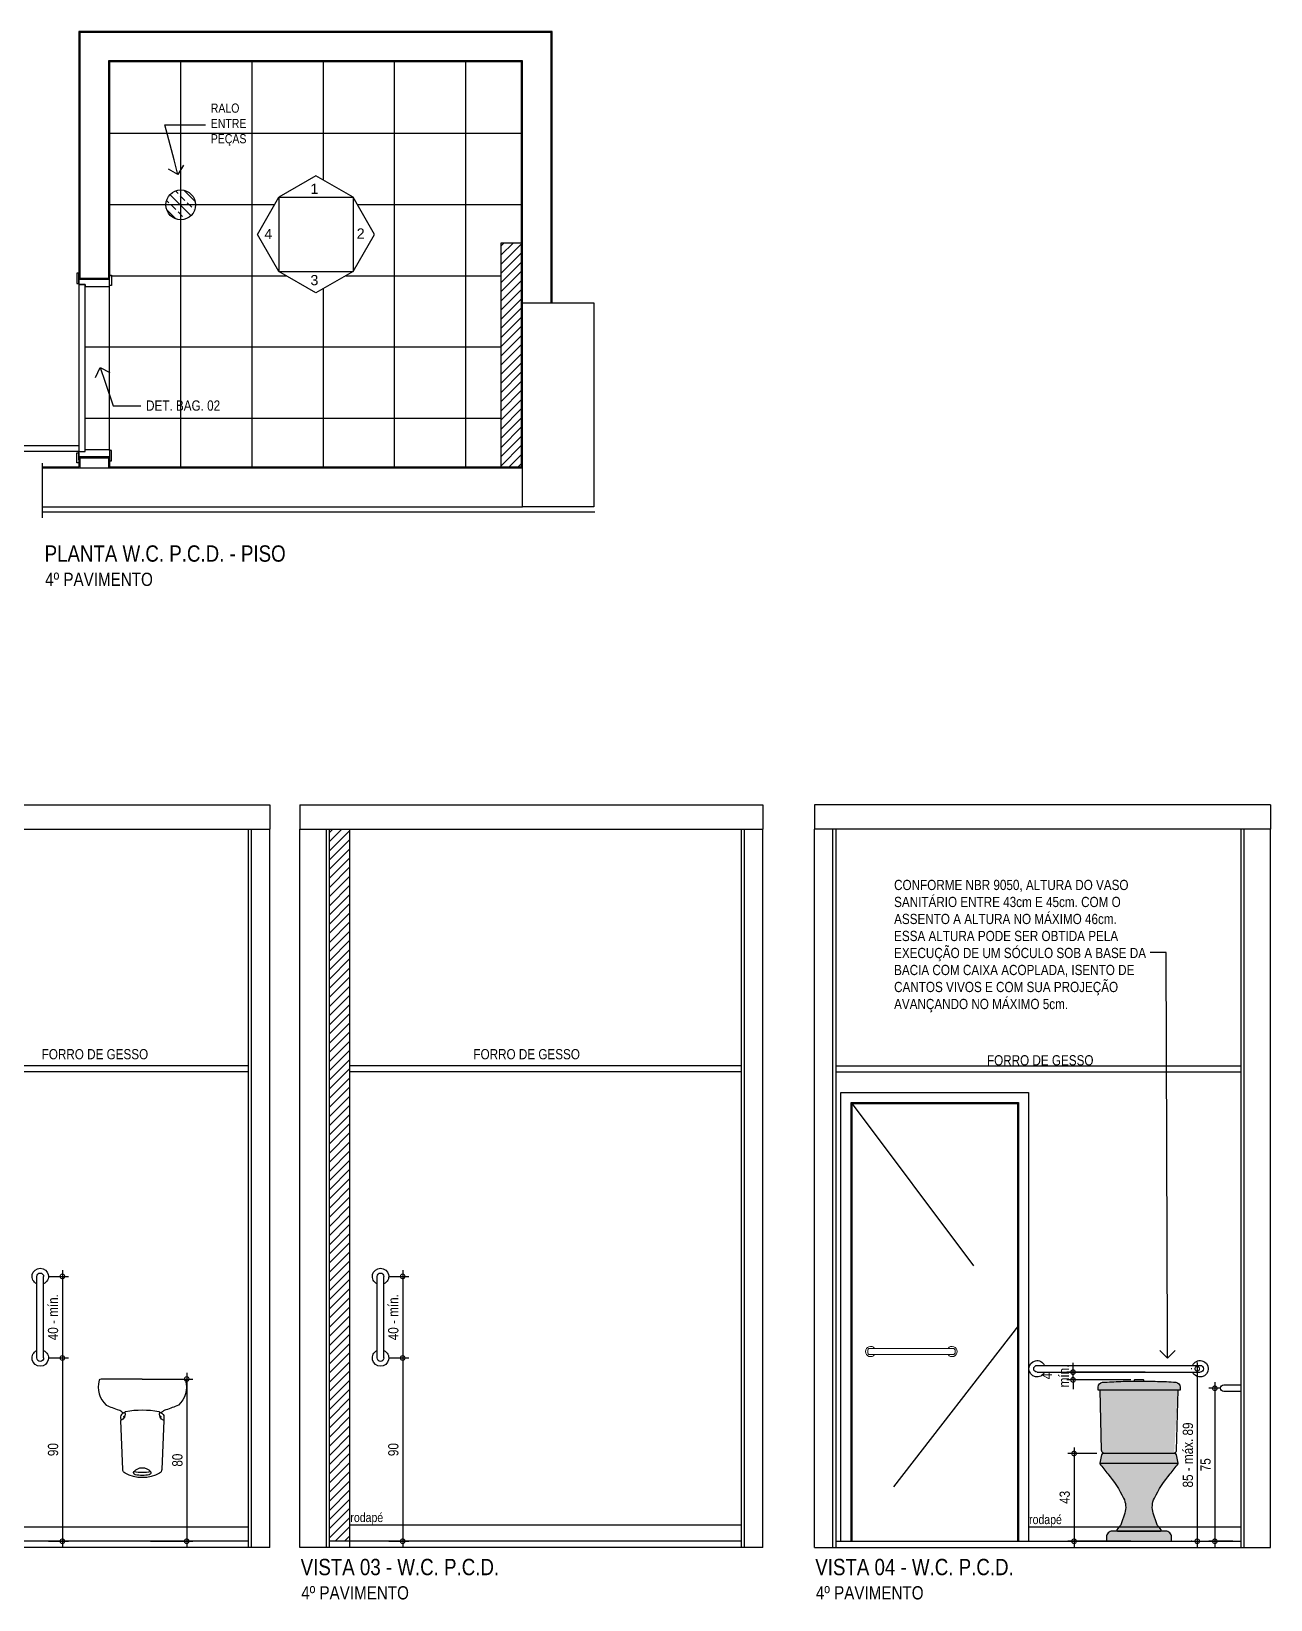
# Model space of a CAD drawing. Header units: metres. Extents: x 3 to 168, y -142 to 28.
# Drawn here: x 19.6 to 25.67, y -125.57 to -117.89 of the extents above; entities that cross this region are included whole.
import ezdxf
from ezdxf import colors
from ezdxf.entities.mleader import LeaderData, LeaderLine
from ezdxf.math import Vec2, Vec3

# ---------------------------------------------------------------- set-up
doc = ezdxf.new("R2010")
doc.units = ezdxf.units.M
doc.linetypes.add('DASHDOT', pattern=[1, 0.5, -0.25, 0, -0.25])
doc.linetypes.add('DASHEDX2', pattern=[1.5, 1, -0.5])
for name, color, linetype in [('ARQ-ALV ACAB', 4, 'Continuous'), ('ARQ-ALV OSSO', 5, 'Continuous'), ('ARQ-AUX', 7, 'Continuous'), ('ARQ-AUX1', 1, 'Continuous'), ('ARQ-AUX2', 2, 'Continuous'), ('ARQ-CAX', 1, 'Continuous'), ('ARQ-CAX @ 1', 1, 'Continuous'), ('ARQ-CERÂMICA', 7, 'Continuous'), ('ARQ-DIM', 2, 'Continuous'), ('ARQ-ENCH', 1, 'Continuous'), ('ARQ-HID', 2, 'Continuous'), ('ARQ-PRJ', 7, 'DASHEDX2'), ('ARQ-SIM', 1, 'Continuous'), ('ARQ-TXT', 2, 'Continuous')]:
    doc.layers.add(name, color=color, linetype=linetype)
doc.layers.add('ARQ-POR', color=1, linetype='Continuous', lineweight=20)
doc.styles.add('Adesa', font='ARIALN.TTF')
doc.styles.add('Arial', font='arial.ttf')
doc.dimstyles.new('ADESA 1-0025', dxfattribs={"dimtxt": 0.05, "dimasz": 0.045, "dimexe": 0.03, "dimexo": 0.04, "dimgap": 0.02, "dimtad": 1, "dimtoh": 1, "dimdec": 0, "dimlfac": 100, "dimzin": 4, "dimtxsty": 'Adesa', "dimblk": 'DOTSMALL', "dimcen": 1, "dimdle": 0.03, "dimclrd": 1, "dimclre": 1, "dimclrt": 256, "dimazin": 1, "dimtm": 1e-09, "dimtfac": 1, "dimtdec": 0, "dimtix": 1, "dimtmove": 2, "dimatfit": 0, "dimldrblk": 'DOTSMALL', "dimfxl": 0.8, "dimtvp": 2, "dimtolj": 1, "dimtzin": 0, "dimarcsym": 0})

# ---------------------------------------------------------------- blocks, each defined once
blk = doc.blocks.new('*U469')
for points in [[(-0.045, 0.01), (0.005, 0.01), (0.005, 0), (-0.045, 0)], [(0.865, 0.01), (0.815, 0.01), (0.815, 0), (0.865, 0)], [(-0.055, -0.16), (-0.005, -0.16), (-0.005, -0.15), (-0.055, -0.15)], [(0, -0.15), (0, -0.97), (0.03, -0.97), (0.03, -0.15)], [(0.875, -0.16), (0.825, -0.16), (0.825, -0.15), (0.875, -0.15)]]:
    blk.add_lwpolyline(points, close=True)
for points in [[(-0.04, -0.15), (0, -0.15), (0, -0.12), (0.01, -0.12), (0.01, 0), (-0.025, 0), (-0.025, -0.15)], [(0.86, -0.15), (0.82, -0.15), (0.82, -0.12), (0.81, -0.12), (0.81, 0), (0.845, 0), (0.845, -0.15)]]:
    blk.add_lwpolyline(points)
at = {"layer": 'ARQ-PRJ'}
blk.add_arc((0.0237, -0.1737), 0.7967, 268.29865, 1.70135, dxfattribs=at)
blk = doc.blocks.new('VISTA')
at = {"layer": 'ARQ-SIM'}
blk.add_lwpolyline([(-0.00525, -0.00909), (-0.00525, 0.00909), (0, 0)], close=True, dxfattribs=at)
at = {"layer": 'ARQ-SIM', "color": 5, "style": 'Adesa'}
blk.add_attdef('4', (-0.0019, -0.00135), '', height=0.0025, rotation=90, dxfattribs=at)
blk = doc.blocks.new('*U275')
for p, q in [((-0.03, 0.0165), (0.37, 0.0165)), ((-0.03, -0.0165), (0.37, -0.0165))]:
    blk.add_line(p, q)
for centre, radius, start, end in [((-0.03, 0), 0.04, 24.36198, 335.63802), ((-0.03, 0), 0.0165, 90, 270), ((0.37, 0), 0.04, 204.36198, 155.63802), ((0.37, 0), 0.0165, 270, 90)]:
    blk.add_arc(centre, radius, start, end)
blk = doc.blocks.new('_DotSmall')
at = {"color": 0, "linetype": 'ByBlock', "const_width": 0.5}
blk.add_lwpolyline([(-0.0625, 0, 1), (0.0625, 0, 1)], format="xyb", close=True, dxfattribs=at)
blk = doc.blocks.new('*D482')
at = {"layer": 'ARQ-DIM', "color": 1, "lineweight": -2, "transparency": 16777216}
for p, q in [((19.7532, -123.9593), (19.7532, -124.4193)), ((19.6848, -123.9893), (19.7832, -123.9893)), ((19.6883, -124.3893), (19.7832, -124.3893))]:
    blk.add_line(p, q, dxfattribs=at)
at = {"layer": 'Defpoints', "color": 0, "transparency": 16777216}
for p in [(19.6448, -123.9893, -0.0002), (19.6483, -124.3893, -0.0001), (19.7532, -124.3893)]:
    blk.add_point(p, dxfattribs=at)
at = {"layer": 'ARQ-DIM', "color": 1, "lineweight": -2, "transparency": 16777216, "xscale": 0.045, "yscale": 0.045, "zscale": 0.045}
for p, rotation in [((19.7532, -123.9893), 90), ((19.7532, -124.3893), 270)]:
    blk.add_blockref('_DotSmall', p, dxfattribs=dict(at, rotation=rotation))
at = {"layer": 'ARQ-DIM', "transparency": 16777216, "insert": (19.7076, -124.1893), "char_height": 0.05, "attachment_point": 5, "rotation": 90, "style": 'Adesa'}
blk.add_mtext('\\A1;40 - mín.', dxfattribs=at)
blk = doc.blocks.new('L510_e')
for points in [[(0, 0.8004), (-0.1951, 0.8004, 0.067495), (-0.2084, 0.7986, 0.374274), (-0.2113, 0.7942, 0.291326), (-0.1769, 0.6729, 0.029641), (-0.116, 0.6494, -0.126082), (-0.095, 0.6362, 0.453747), (-0.0875, 0.6365, -0.075389), (-0.0853, 0.6386)], [(0, 0.8004), (0.1951, 0.8004, -0.067495), (0.2084, 0.7986, -0.374274), (0.2113, 0.7942, -0.291326), (0.1769, 0.6729, -0.029641), (0.116, 0.6494, 0.126082), (0.095, 0.6362, -0.453747), (0.0875, 0.6365, 0.075389), (0.0853, 0.6386)], [(-0.0913, 0.6347, 0.349146), (-0.106, 0.6145), (-0.1053, 0.5972)], [(-0.1053, 0.5972, 0.374448), (-0.0853, 0.6386)], [(-0.0852, 0.6203, 0.785276), (-0.089, 0.6114)], [(-0.0853, 0.6386, -0.102845), (-0.0815, 0.6401, -0.091259), (0.0815, 0.6401, -0.102845), (0.0853, 0.6386)], [(0.0853, 0.6386, 0.374448), (0.1053, 0.5972)], [(0.089, 0.6114, 0.785276), (0.0852, 0.6203)], [(0.0913, 0.6347, -0.349146), (0.106, 0.6145), (0.1053, 0.5972)], [(-0.1053, 0.5972), (-0.0955, 0.3571, 0.26305), (-0.0841, 0.3387, 0.255942), (0.0841, 0.3387, 0.26305), (0.0955, 0.3571), (0.1053, 0.5972)], [(-0.0405, 0.3471, 0.133214), (0.0405, 0.3471)]]:
    blk.add_lwpolyline(points, format="xyb")
blk.add_lwpolyline([(0.04, 0.3477, 0.450343), (-0.04, 0.3477, 0.575567), (-0.0345, 0.3313, 0.103503), (0.0346, 0.3313, 0.575567)], format="xyb", close=True)
blk = doc.blocks.new('*D485')
at = {"layer": 'ARQ-DIM', "color": 1, "lineweight": -2, "transparency": 16777216}
for p, q in [((19.7532, -124.3593), (19.7532, -125.3175)), ((19.6848, -124.3893), (19.7832, -124.3893)), ((19.6848, -125.2875), (19.7832, -125.2875))]:
    blk.add_line(p, q, dxfattribs=at)
at = {"layer": 'Defpoints', "color": 0, "transparency": 16777216}
for p in [(19.6448, -124.3893), (19.6448, -125.2875, 0), (19.7532, -125.2875)]:
    blk.add_point(p, dxfattribs=at)
at = {"layer": 'ARQ-DIM', "color": 1, "lineweight": -2, "transparency": 16777216, "xscale": 0.045, "yscale": 0.045, "zscale": 0.045}
for p, rotation in [((19.7532, -124.3893), 90), ((19.7532, -125.2875), 270)]:
    blk.add_blockref('_DotSmall', p, dxfattribs=dict(at, rotation=rotation))
at = {"layer": 'ARQ-DIM', "transparency": 16777216, "insert": (19.7077, -124.8384), "char_height": 0.05, "attachment_point": 5, "rotation": 90, "style": 'Adesa'}
blk.add_mtext('\\A1;90', dxfattribs=at)
blk = doc.blocks.new('*D486')
at = {"layer": 'ARQ-DIM', "color": 1, "lineweight": -2, "transparency": 16777216}
for p, q in [((20.1848, -124.4924), (20.3925, -124.4924)), ((20.3625, -124.4624), (20.3625, -125.3175)), ((20.1848, -125.2875), (20.3925, -125.2875))]:
    blk.add_line(p, q, dxfattribs=at)
at = {"layer": 'Defpoints', "color": 0, "transparency": 16777216}
for p in [(20.1448, -124.4924, 0), (20.1448, -125.2875, 0), (20.3625, -125.2875)]:
    blk.add_point(p, dxfattribs=at)
at = {"layer": 'ARQ-DIM', "color": 1, "lineweight": -2, "transparency": 16777216, "xscale": 0.045, "yscale": 0.045, "zscale": 0.045}
for p, rotation in [((20.3625, -124.4924), 90), ((20.3625, -125.2875), 270)]:
    blk.add_blockref('_DotSmall', p, dxfattribs=dict(at, rotation=rotation))
at = {"layer": 'ARQ-DIM', "transparency": 16777216, "insert": (20.317, -124.89), "char_height": 0.05, "attachment_point": 5, "rotation": 90, "style": 'Adesa'}
blk.add_mtext('\\A1;80', dxfattribs=at)
blk = doc.blocks.new('*D488')
at = {"layer": 'ARQ-DIM', "color": 1, "lineweight": -2, "transparency": 16777216}
for p, q in [((21.421, -123.9593), (21.421, -124.4193)), ((21.3526, -123.9893), (21.451, -123.9893)), ((21.3561, -124.3893), (21.451, -124.3893))]:
    blk.add_line(p, q, dxfattribs=at)
at = {"layer": 'Defpoints', "color": 0, "transparency": 16777216}
for p in [(21.3126, -123.9893, -0.0002), (21.3161, -124.3893, -0.0001), (21.421, -124.3893)]:
    blk.add_point(p, dxfattribs=at)
at = {"layer": 'ARQ-DIM', "color": 1, "lineweight": -2, "transparency": 16777216, "xscale": 0.045, "yscale": 0.045, "zscale": 0.045}
for p, rotation in [((21.421, -123.9893), 90), ((21.421, -124.3893), 270)]:
    blk.add_blockref('_DotSmall', p, dxfattribs=dict(at, rotation=rotation))
at = {"layer": 'ARQ-DIM', "transparency": 16777216, "insert": (21.3754, -124.1893), "char_height": 0.05, "attachment_point": 5, "rotation": 90, "style": 'Adesa'}
blk.add_mtext('\\A1;40 - mín.', dxfattribs=at)
blk = doc.blocks.new('*D487')
at = {"layer": 'ARQ-DIM', "color": 1, "lineweight": -2, "transparency": 16777216}
for p, q in [((21.421, -124.3593), (21.421, -125.3175)), ((21.3526, -124.3893), (21.451, -124.3893)), ((21.3526, -125.2875), (21.451, -125.2875))]:
    blk.add_line(p, q, dxfattribs=at)
at = {"layer": 'Defpoints', "color": 0, "transparency": 16777216}
for p in [(21.3126, -124.3893), (21.3126, -125.2875, 0), (21.421, -125.2875)]:
    blk.add_point(p, dxfattribs=at)
at = {"layer": 'ARQ-DIM', "color": 1, "lineweight": -2, "transparency": 16777216, "xscale": 0.045, "yscale": 0.045, "zscale": 0.045}
for p, rotation in [((21.421, -124.3893), 90), ((21.421, -125.2875), 270)]:
    blk.add_blockref('_DotSmall', p, dxfattribs=dict(at, rotation=rotation))
at = {"layer": 'ARQ-DIM', "transparency": 16777216, "insert": (21.3754, -124.8384), "char_height": 0.05, "attachment_point": 5, "rotation": 90, "style": 'Adesa'}
blk.add_mtext('\\A1;90', dxfattribs=at)
blk = doc.blocks.new('*U490')
for points in [[(0, 0), (0, 2.2), (-0.92, 2.2), (-0.92, 0)], [(-0.05, 0), (-0.05, 2.15), (-0.87, 2.15), (-0.87, 0)], [(-0.055, 0), (-0.055, 2.145), (-0.865, 2.145), (-0.865, 0)]]:
    blk.add_lwpolyline(points)
at = {"layer": 'ARQ-PRJ'}
blk.add_lwpolyline([(-0.05, 2.15), (-0.87, 1.0575), (-0.05, 0)], dxfattribs=at)
blk = doc.blocks.new('*D491')
at = {"layer": 'ARQ-DIM', "color": 1, "lineweight": -2, "transparency": 16777216}
for p, q in [((25.4013, -124.5075), (25.4013, -125.3175)), ((25.4254, -124.5375), (25.3713, -124.5375)), ((25.4898, -125.2875), (25.3713, -125.2875))]:
    blk.add_line(p, q, dxfattribs=at)
at = {"layer": 'Defpoints', "color": 0, "transparency": 16777216}
for p in [(25.4654, -124.5375), (25.4013, -125.2875), (25.5298, -125.2875, -0.0001)]:
    blk.add_point(p, dxfattribs=at)
at = {"layer": 'ARQ-DIM', "color": 1, "lineweight": -2, "transparency": 16777216, "xscale": 0.045, "yscale": 0.045, "zscale": 0.045}
for p, rotation in [((25.4013, -124.5375), 90), ((25.4013, -125.2875), 270)]:
    blk.add_blockref('_DotSmall', p, dxfattribs=dict(at, rotation=rotation))
at = {"layer": 'ARQ-DIM', "transparency": 16777216, "insert": (25.3559, -124.9125), "char_height": 0.05, "attachment_point": 5, "rotation": 90, "style": 'Adesa'}
blk.add_mtext('\\A1;75', dxfattribs=at)
blk = doc.blocks.new('_Open90')
at = {"color": 0, "linetype": 'ByBlock', "lineweight": -2}
for p, q in [((0, 0), (-1, 0)), ((-0.5, 0.5), (0, 0)), ((0, 0), (-0.5, -0.5))]:
    blk.add_line(p, q, dxfattribs=at)
blk = doc.blocks.new('*U274')
for p, q in [((-0.03, 0.0165), (0.7688, 0.0165)), ((-0.03, -0.0165), (0.7688, -0.0165))]:
    blk.add_line(p, q)
for centre, radius, start, end in [((-0.03, 0), 0.04, 24.36198, 335.63802), ((-0.03, 0), 0.0165, 90, 270), ((0.7688, 0), 0.04, 204.36198, 155.63802), ((0.7688, 0), 0.0165, 270, 90)]:
    blk.add_arc(centre, radius, start, end)
blk = doc.blocks.new('*D493')
at = {"layer": 'ARQ-DIM', "color": 1, "lineweight": -2, "transparency": 16777216}
for p, q in [((25.2889, -124.442), (25.2851, -124.442)), ((25.3151, -124.412), (25.3151, -125.3175)), ((25.2889, -125.2875), (25.2851, -125.2875))]:
    blk.add_line(p, q, dxfattribs=at)
at = {"layer": 'Defpoints', "color": 0, "transparency": 16777216}
for p in [(25.3289, -124.442), (25.3151, -125.2875), (25.3289, -125.2875, -0.0001)]:
    blk.add_point(p, dxfattribs=at)
at = {"layer": 'ARQ-DIM', "color": 1, "lineweight": -2, "transparency": 16777216, "xscale": 0.045, "yscale": 0.045, "zscale": 0.045}
for p, rotation in [((25.3151, -124.442), 90), ((25.3151, -125.2875), 270)]:
    blk.add_blockref('_DotSmall', p, dxfattribs=dict(at, rotation=rotation))
at = {"layer": 'ARQ-DIM', "transparency": 16777216, "insert": (25.2695, -124.8647), "char_height": 0.05, "attachment_point": 5, "rotation": 90, "style": 'Adesa'}
blk.add_mtext('\\A1;85 - máx. 89', dxfattribs=at)
blk = doc.blocks.new('CP929_e')
h = blk.add_hatch(color=255)
h.dxf.hatch_style = 1
edge = h.paths.add_edge_path()
edge.add_line((-0.2008, 0.6911), (0.2008, 0.6911))
edge.add_line((0.2008, 0.6911), (0.2007, 0.706))
edge.add_arc((0.1775, 0.7059), 0.0232, 0.37381, 87.22967)
edge.add_arc((0.8026, 13.6236), 12.9097, 266.83094, 267.22967, ccw=False)
edge.add_arc((0.0251, -0.4194), 1.1548, 86.83094, 91.20233)
edge.add_arc((-0.2136, 10.9563), 10.2234, 270.68894, 271.20233, ccw=False)
edge.add_arc((-0.0771, -0.395), 1.1287, 90.68894, 95.2506)
edge.add_arc((-0.1791, 0.7056), 0.0234, 93.36347, 179.03178)
edge.add_line((-0.2025, 0.706), (-0.2026, 0.6928))
edge.add_line((-0.2026, 0.6928), (-0.2026, 0.6911))
edge.add_line((-0.2026, 0.6911), (-0.2008, 0.6911))
h = blk.add_hatch(color=255)
h.dxf.hatch_style = 1
h.paths.add_polyline_path([(0.19, 0.6911), (-0.19, 0.6911), (-0.183, 0.3966, 0.27163), (-0.1728, 0.38), (0.1728, 0.38, 0.27163), (0.183, 0.3966)])
edge = h.paths.add_edge_path()
edge.add_arc((0.1762, 0.3722), 0.0079, 11.58741, 90, ccw=False)
edge.add_line((0.1839, 0.3737), (0.1925, 0.3322))
edge.add_arc((0.19, 0.3317), 0.00247, -35.4858, 11.58741, ccw=False)
edge.add_arc((-0.451, 0.7887), 0.7897, 319.89583, 324.51388, ccw=False)
edge.add_arc((0.6061, -0.1016), 0.5923, 139.89614, 153.63505)
edge.add_arc((0.1638, 0.1176), 0.0987, 153.63507, 197.83963)
edge.add_line((0.0699, 0.0874), (0.0868, 0.0348))
edge.add_arc((0.1103, 0.0423), 0.0247, 197.84053, 235.7698)
edge.add_arc((0.0909, 0.0138), 0.00987, 34.0222, 55.76888, ccw=False)
edge.add_line((0.099, 0.0193), (0.1079, 0.0062))
edge.add_arc((0.1046, 0.0039), 0.00395, -90, 34.0313, ccw=False)
edge.add_line((0.1046, 0), (-0.1046, 0))
edge.add_arc((-0.1046, 0.0039), 0.00395, 145.96868, 270, ccw=False)
edge.add_line((-0.1079, 0.0062), (-0.099, 0.0193))
edge.add_arc((-0.0909, 0.0138), 0.00987, 124.22894, 145.97562, ccw=False)
edge.add_arc((-0.1103, 0.0423), 0.0247, 304.23111, 342.16038)
edge.add_line((-0.0868, 0.0348), (-0.0699, 0.0874))
edge.add_arc((-0.1638, 0.1176), 0.0987, 342.16044, 386.36499)
edge.add_arc((-0.6061, -0.1016), 0.5923, 26.36501, 40.10392)
edge.add_arc((0.451, 0.7887), 0.7897, 215.48579, 220.10384, ccw=False)
edge.add_arc((-0.19, 0.3317), 0.00247, 168.41164, 215.48486, ccw=False)
edge.add_line((-0.1925, 0.3322), (-0.1839, 0.3737))
edge.add_arc((-0.1762, 0.3722), 0.0079, 90, 168.41258, ccw=False)
edge.add_line((-0.1762, 0.38), (0.1762, 0.38))
edge = h.paths.add_edge_path()
edge.add_line((-0.19, 0.6911), (-0.183, 0.3966))
edge.add_arc((-0.1638, 0.3971), 0.0192, 181.31394, 242.15362)
edge = h.paths.add_edge_path()
edge.add_arc((-0.0018, -1.831), 2.5662, 89.96087, 93.97274)
edge.add_arc((-0.1782, 0.7056), 0.0234, 93.36347, 179.03178)
edge.add_line((-0.2016, 0.706), (-0.2017, 0.6928))
edge.add_arc((-0.1999, 0.6928), 0.00174, 180.28545, 270.64961)
edge.add_line((-0.1999, 0.6911), (-0.1971, 0.6911))
edge.add_line((-0.1971, 0.6911), (0.1971, 0.6911))
edge.add_line((0.1971, 0.6911), (0.1999, 0.6911))
edge.add_arc((0.1999, 0.6928), 0.00174, 269.3504, 359.71454)
edge.add_line((0.2017, 0.6928), (0.2016, 0.706))
edge.add_arc((0.1782, 0.7056), 0.0234, 0.96759, 86.6359)
edge.add_arc((0.0018, -1.8311), 2.5662, 86.02734, 90.03922)
for points in [[(-0.2008, 0.6911), (0.2008, 0.6911), (0.2007, 0.706, 0.398231), (0.1787, 0.729, -0.00174), (0.0889, 0.7337, 0.019076), (0.0009, 0.7352, -0.00224), (-0.0907, 0.7337, 0.019907), (-0.1804, 0.729, 0.39224), (-0.2025, 0.706), (-0.2026, 0.6928), (-0.2026, 0.6911)], [(0.1762, 0.38, -0.356146), (0.1839, 0.3737), (0.1925, 0.3322, -0.208334), (0.1921, 0.3302, -0.020153), (0.1531, 0.2799, 0.060019), (0.0754, 0.1614, 0.195307), (0.0699, 0.0874), (0.0868, 0.0348, 0.167025), (0.0964, 0.0219, -0.095174), (0.099, 0.0193), (0.1079, 0.0062, -0.601047), (0.1046, 0), (-0.1046, 0, -0.601047), (-0.1079, 0.0062), (-0.099, 0.0193, -0.095174), (-0.0964, 0.0219, 0.167025), (-0.0868, 0.0348), (-0.0699, 0.0874, 0.195307), (-0.0754, 0.1614, 0.060019), (-0.1531, 0.2799, -0.020153), (-0.1921, 0.3302, -0.208334), (-0.1925, 0.3322), (-0.1839, 0.3737, -0.356146), (-0.1762, 0.38)]]:
    blk.add_lwpolyline(points, format="xyb", close=True)
at = {"ltscale": 0.016708}
blk.add_lwpolyline([(-0.0237, 0.7353), (-0.0237, 0.7386, -0.407176), (-0.0218, 0.7406, -0.006022), (0, 0.7409, -0.006022), (0.0218, 0.7406, -0.407176), (0.0237, 0.7386), (0.0237, 0.7352)], format="xyb", dxfattribs=at)
for points in [[(-0.19, 0.6911), (-0.183, 0.3966, 0.27188), (-0.1728, 0.38)], [(0.1728, 0.38, 0.27188), (0.183, 0.3966), (0.19, 0.6911)]]:
    blk.add_lwpolyline(points, format="xyb")
for points in [[(-0.19, 0.6911), (0.19, 0.6911)], [(-0.19, 0.3317), (0.19, 0.3317)]]:
    blk.add_lwpolyline(points)
at = {"linetype": 'DASHDOT', "ltscale": 6.24726e-05}
blk.add_lwpolyline([(0.0866, 0.1829), (0.0866, 0.1829)], dxfattribs=at)
blk = doc.blocks.new('*D492')
at = {"layer": 'ARQ-DIM', "color": 1, "lineweight": -2, "transparency": 16777216}
for p, q in [((24.7114, -124.8274), (24.7114, -125.3175)), ((24.8222, -124.8574), (24.6814, -124.8574)), ((24.9896, -125.2875), (24.6814, -125.2875))]:
    blk.add_line(p, q, dxfattribs=at)
at = {"layer": 'Defpoints', "color": 0, "transparency": 16777216}
for p in [(24.8622, -124.8574), (24.7114, -125.2875), (25.0296, -125.2875)]:
    blk.add_point(p, dxfattribs=at)
at = {"layer": 'ARQ-DIM', "color": 1, "lineweight": -2, "transparency": 16777216, "xscale": 0.045, "yscale": 0.045, "zscale": 0.045}
for p, rotation in [((24.7114, -124.8574), 90), ((24.7114, -125.2875), 270)]:
    blk.add_blockref('_DotSmall', p, dxfattribs=dict(at, rotation=rotation))
at = {"layer": 'ARQ-DIM', "transparency": 16777216, "insert": (24.6658, -125.0725), "char_height": 0.05, "attachment_point": 5, "rotation": 90, "style": 'Adesa'}
blk.add_mtext('\\A1;43', dxfattribs=at)
blk = doc.blocks.new('*D494')
at = {"layer": 'ARQ-DIM', "color": 1, "lineweight": -2, "transparency": 16777216}
for p, q in [((24.7063, -124.4585), (24.7063, -124.4135)), ((25.0601, -124.4585), (24.6763, -124.4585)), ((24.9896, -124.4966), (24.6763, -124.4966)), ((24.7063, -124.4966), (24.7063, -124.4585)), ((24.7063, -124.4966), (24.7063, -124.5416))]:
    blk.add_line(p, q, dxfattribs=at)
at = {"layer": 'Defpoints', "color": 0, "transparency": 16777216}
for p in [(24.7063, -124.4585), (25.0296, -124.4966), (25.1001, -124.4585, 0.0001)]:
    blk.add_point(p, dxfattribs=at)
at = {"layer": 'ARQ-DIM', "color": 1, "lineweight": -2, "transparency": 16777216, "xscale": 0.045, "yscale": 0.045, "zscale": 0.045}
for p, rotation in [((24.7063, -124.4585), 270), ((24.7063, -124.4966), 90)]:
    blk.add_blockref('_DotSmall', p, dxfattribs=dict(at, rotation=rotation))
at = {"layer": 'ARQ-DIM', "transparency": 16777216, "insert": (24.6195, -124.4775), "char_height": 0.05, "attachment_point": 5, "rotation": 90, "style": 'Adesa'}
blk.add_mtext('\\A1;4 \\Pmín.', dxfattribs=at)
blk = doc.blocks.new('PL RALO')
at = {"layer": 'ARQ-AUX2'}
h = blk.add_hatch(dxfattribs=at)
h.set_pattern_fill('BRASS', color=8, scale=0.01, angle=315)
h.set_pattern_definition([(315, (-278.116365, 1040.018154), (0.0449012806, 0.0449012806), []), (315, (-278.093914, 1040.040605), (0.0449012806, 0.0449012806), [0.03175, -0.015875])])
edge = h.paths.add_edge_path()
edge.add_arc((0, 0), 0.0729, 270, 630)
blk.add_circle((0, 0), 0.0729, dxfattribs=at)
blk = doc.blocks.new('AREAS MOLHADAS')
at = {"layer": 'ARQ-AUX1'}
h = blk.add_hatch(dxfattribs=at)
h.set_pattern_fill('ANSI31', color=256, scale=0.01)
h.paths.add_polyline_path([(21.1626, -121.7975), (21.0626, -121.7975), (21.0626, -125.2875), (21.1626, -125.2875)])
at = {"layer": 'ARQ-CERÂMICA'}
h = blk.add_hatch(dxfattribs=at)
h.set_pattern_fill('NET', color=256, scale=0.11)
h.set_pattern_definition([(0, (19.9843, -118.03696), (0, 0.34925), []), (90, (19.9843, -118.03696), (-0.34925, 2e-17), [])])
h.paths.add_polyline_path([(21.1779, -118.7004), (20.8142, -118.7004), (20.8142, -119.0641), (21.1779, -119.0641)], flags=0)
h.paths.add_polyline_path([(21.9034, -118.923), (22.0034, -118.923), (22.0034, -118.037), (19.9843, -118.037), (19.9843, -119.082), (19.9943, -119.082), (19.9943, -119.132), (19.9843, -119.132), (19.9843, -119.137), (19.8643, -119.137), (19.8643, -119.937), (19.9843, -119.937), (19.9843, -119.942), (19.9943, -119.942), (19.9943, -119.992), (19.9843, -119.992), (19.9843, -120.022), (21.9034, -120.022)])
h.paths.add_polyline_path([(20.8142, -119.0641), (20.7092, -118.8822), (20.8142, -118.7004), (20.996, -118.5954), (21.1779, -118.7004), (21.2829, -118.8822), (21.1779, -119.0641), (20.996, -119.1691)], flags=16)
h.paths.add_polyline_path([(20.9565, -118.6959), (21.0204, -118.6959), (21.0204, -118.6206), (20.9565, -118.6206)], flags=8)
h.paths.add_polyline_path([(20.7306, -118.9177), (20.7945, -118.9177), (20.7945, -118.8427), (20.7306, -118.8427)], flags=8)
h.paths.add_polyline_path([(21.1831, -118.9154), (21.2471, -118.9154), (21.2471, -118.8401), (21.1831, -118.8401)], flags=8)
h.paths.add_polyline_path([(20.9562, -119.1448), (21.0206, -119.1448), (21.0206, -119.0681), (20.9562, -119.0681)], flags=8)
at = {"layer": 'ARQ-DIM'}
h = blk.add_hatch(color=255, dxfattribs=at)
h.dxf.hatch_style = 1
edge = h.paths.add_edge_path()
edge.add_line((25.1596, -125.2375), (24.8996, -125.2375))
edge.add_arc((24.8996, -125.2675), 0.03, 90, 180)
edge.add_line((24.8696, -125.2675), (24.8696, -125.2875))
edge.add_line((24.8696, -125.2875), (25.1896, -125.2875))
edge.add_line((25.1896, -125.2875), (25.1896, -125.2675))
edge.add_arc((25.1596, -125.2675), 0.03, 360, 450)
at = {"layer": 'ARQ-ENCH'}
h = blk.add_hatch(dxfattribs=at)
h.set_pattern_fill('ANSI31', color=256, scale=0.01)
h.set_pattern_definition([(45, (12.758366, -117.217012), (-0.02245064, 0.02245064), [])])
h.paths.add_polyline_path([(22.0034, -120.023), (21.9034, -120.023), (21.9034, -118.923), (22.0034, -118.923)])
at = {"layer": 'ARQ-ALV ACAB'}
for p, q in [((19.6538, -120.2421, 0), (22.3635, -120.2418, 0)), ((19.6538, -120.2421, 0), (22.3635, -120.2418, 0)), ((20.6648, -125.3175, 0), (20.6648, -121.7975, 0)), ((21.0626, -125.3175, 0), (21.0626, -121.7975, 0)), ((23.0817, -125.3175), (23.0817, -121.7975)), ((23.5448, -125.3175, 0), (23.5448, -121.7975, 0)), ((25.5298, -125.3175, 0), (25.5298, -121.7975, 0)), ((20.6648, -125.2875, 0), (18.775, -125.2875, 0)), ((23.0817, -125.2875), (21.0626, -125.2875, 0)), ((23.5448, -125.2875, 0), (25.5298, -125.2875, 0))]:
    blk.add_line(p, q, dxfattribs=at)
at = {"layer": 'ARQ-ALV ACAB', "elevation": 0}
for points in [[(22.1534, -119.217), (22.1534, -117.887), (19.8343, -117.887), (19.8343, -119.092)], [(22.0034, -120.023), (22.0034, -118.037), (19.9843, -118.037), (19.9843, -119.092)], [(19.8343, -119.102), (19.9843, -119.102)], [(19.8343, -119.962), (19.8343, -120.022)], [(19.8343, -119.972), (19.9843, -119.972)], [(19.9843, -119.962), (19.9843, -120.022)], [(19.6538, -120.022), (19.8343, -120.022)], [(19.9843, -120.022), (22.0084, -120.022)]]:
    blk.add_lwpolyline(points, dxfattribs=at)
at = {"layer": 'ARQ-ALV OSSO'}
for p, q in [((20.6798, -125.3175, 0), (20.6798, -121.7975, 0)), ((20.7698, -125.3175, 0), (20.7698, -121.7975, 0)), ((20.9177, -125.3175, 0), (20.9177, -121.7975, 0)), ((21.0476, -125.3175, 0), (21.0476, -121.7975, 0)), ((23.0967, -125.3175), (23.0967, -121.7975)), ((23.1867, -125.3175), (23.1867, -121.7975)), ((23.4398, -125.3175, 0), (23.4398, -121.7975, 0)), ((23.5298, -125.3175, 0), (23.5298, -121.7975, 0)), ((25.5448, -125.3175, 0), (25.5448, -121.7975, 0)), ((25.6748, -125.3175, 0), (25.6748, -121.7975, 0)), ((20.7698, -125.3175, 0), (18.63, -125.3175, 0)), ((23.1867, -125.3175), (20.9177, -125.3175, 0)), ((23.4398, -125.3175, 0), (25.6748, -125.3175, 0))]:
    blk.add_line(p, q, dxfattribs=at)
at = {"layer": 'ARQ-ALV OSSO', "elevation": 0}
for points in [[(22.1484, -119.217), (22.1484, -117.892), (19.8393, -117.892), (19.8393, -119.097)], [(22.0084, -119.217), (22.0084, -118.032), (19.9793, -118.032)], [(19.9793, -118.032), (19.9793, -119.097)], [(19.8393, -119.097), (19.9793, -119.097)], [(19.8393, -119.977), (19.8393, -120.027)], [(19.8393, -119.977), (19.9793, -119.977)], [(19.9793, -119.977), (19.9793, -120.027)], [(19.6538, -120.027), (22.0084, -120.027)], [(19.6538, -120.217), (22.0084, -120.217)]]:
    blk.add_lwpolyline(points, dxfattribs=at)
at = {"layer": 'ARQ-AUX'}
blk.add_lwpolyline([(19.6538, -120.0035), (19.6538, -120.2709)], dxfattribs=at)
at = {"layer": 'ARQ-AUX1'}
for p, q in [((21.1626, -125.3175, 0), (21.1626, -121.7975, 0)), ((20.6648, -122.9575, 0), (18.775, -122.9575, 0)), ((23.0817, -122.9575), (21.1626, -122.9575, 0)), ((23.5448, -122.9575, 0), (25.5298, -122.9575, 0)), ((20.6648, -122.9875, 0), (18.775, -122.9875, 0)), ((23.0817, -122.9875), (21.1626, -122.9875, 0)), ((23.5448, -122.9875, 0), (25.5298, -122.9875, 0))]:
    blk.add_line(p, q, dxfattribs=at)
at = {"layer": 'ARQ-AUX1', "elevation": 0}
blk.add_lwpolyline([(19.8643, -119.127), (19.8343, -119.127), (19.8343, -119.947), (19.8643, -119.947)], close=True, dxfattribs=at)
at = {"layer": 'ARQ-AUX2'}
for p, q in [((18.63, -121.6775, 0), (20.7698, -121.6775, 0)), ((20.9177, -121.6775, 0), (23.1867, -121.6775)), ((25.6748, -121.6775, 0), (23.4398, -121.6775, 0)), ((18.63, -121.7975, 0), (20.7698, -121.7975, 0)), ((20.9177, -121.7975, 0), (23.1867, -121.7975)), ((25.6748, -121.7975, 0), (23.4398, -121.7975, 0))]:
    blk.add_line(p, q, dxfattribs=at)
at = {"layer": 'ARQ-AUX2', "elevation": 0}
blk.add_lwpolyline([(22.0084, -119.217), (22.3584, -119.217), (22.3584, -120.217), (22.0084, -120.217)], close=True, dxfattribs=at)
for points in [[(20.7698, -121.6775), (20.7698, -121.7975)], [(20.9177, -121.6775), (20.9177, -121.7975)], [(23.4398, -121.6775), (23.4398, -121.7975)], [(25.6748, -121.6775), (25.6748, -121.7975)]]:
    blk.add_lwpolyline(points, dxfattribs=at)
at = {"layer": 'ARQ-AUX2'}
blk.add_lwpolyline([(23.1867, -121.6775), (23.1867, -121.7975)], dxfattribs=at)
at = {"layer": 'ARQ-AUX2', "elevation": 0}
blk.add_lwpolyline([(25.1596, -125.2375), (24.8996, -125.2375, 0.414214), (24.8696, -125.2675), (24.8696, -125.2875), (25.1896, -125.2875), (25.1896, -125.2675, 0.414214)], format="xyb", close=True, dxfattribs=at)
at = {"layer": 'ARQ-CERÂMICA'}
for p, q in [((21.1626, -125.2075, 0), (23.0817, -125.2075, 0)), ((18.775, -125.2175, 0), (20.6648, -125.2175, 0)), ((24.4888, -125.2175, 0), (25.5298, -125.2175, 0))]:
    blk.add_line(p, q, dxfattribs=at)
at = {"layer": 'ARQ-ENCH', "elevation": 0}
blk.add_lwpolyline([(22.0034, -120.023), (21.9034, -120.023), (21.9034, -118.923), (22.0034, -118.923)], close=True, dxfattribs=at)
at = {"layer": 'ARQ-HID', "elevation": 0}
blk.add_lwpolyline([(25.5298, -124.554), (25.4446, -124.554, -0.913215), (25.4446, -124.521), (25.5298, -124.521)], format="xyb", dxfattribs=at)
at = {"layer": 'ARQ-POR'}
for p, q in [((23.7011, -124.3525, 0), (23.7011, -124.3625, 0)), ((24.1189, -124.3425, 0), (23.7089, -124.3425, 0)), ((24.1289, -124.3625, 0), (24.1289, -124.3525, 0)), ((23.7089, -124.3725, 0), (24.1189, -124.3725, 0))]:
    blk.add_line(p, q, dxfattribs=at)
for centre, radius, start, end in [((23.7139, -124.3575, 0), 0.025, 36.87944, 323.08918), ((23.7092, -124.3507, 0), 0.00827, 92.59013, 192.12889), ((23.7092, -124.3642, 0), 0.00827, 167.87111, 267.40987), ((24.1139, -124.3575, 0), 0.025, 216.91082, 143.12056), ((24.1189, -124.3525, 0), 0.01, 0, 90), ((24.1189, -124.3625, 0), 0.01, 270, 360)]:
    blk.add_arc(centre, radius, start, end, dxfattribs=at)
at = {"layer": 'ARQ-AUX2', "xscale": -1}
blk.add_blockref('CP929_e', (25.0296, -125.2375, 0), dxfattribs=at)
at = {"layer": 'ARQ-CAX', "xscale": -1}
blk.add_blockref('*U490', (23.5688, -125.2875, 0), dxfattribs=at)
at = {"layer": 'ARQ-CAX @ 1', "xscale": -1, "rotation": 270}
blk.add_blockref('*U469', (19.9843, -119.947, 0), dxfattribs=at)
at = {"layer": 'ARQ-CERÂMICA'}
blk.add_blockref('PL RALO', (20.3332, -118.7373), dxfattribs=at)
at = {"layer": 'ARQ-HID', "xscale": -1}
for name, p, rotation in [('*U275', (19.6448, -124.3593, 0), 270), ('*U275', (21.3126, -124.3593, 0), 270), ('*U274', (24.5601, -124.442, 0.0001), 180)]:
    blk.add_blockref(name, p, dxfattribs=dict(at, rotation=rotation))
at = {"layer": 'ARQ-HID', "linetype": 'Continuous', "xscale": -1}
blk.add_blockref('L510_e', (20.1448, -125.2929, 0), dxfattribs=at)
at = {"layer": 'ARQ-SIM', "ltscale": 0.03}
ref = blk.add_blockref('VISTA', (20.996, -118.5954), dxfattribs=dict(at, xscale=-20.00000000011565, yscale=20.00000000011565, zscale=20.00000000011565, rotation=270))
ref.add_attrib('4', '1', (20.969, -118.6833), dxfattribs={"color": 3, "height": 0.05, "style": 'Arial'})
ref = blk.add_blockref('VISTA', (20.7092, -118.8822), dxfattribs=dict(at, xscale=20.00000000011565, yscale=20.00000000011565, zscale=20.00000000011565, rotation=180))
ref.add_attrib('4', '4', (20.7431, -118.9052), dxfattribs={"color": 3, "height": 0.05, "style": 'Arial'})
ref = blk.add_blockref('VISTA', (21.2829, -118.8822), dxfattribs=dict(at, xscale=-20.00000000011565, yscale=20.00000000011565, zscale=20.00000000011565, rotation=180))
ref.add_attrib('4', '2', (21.1957, -118.9028), dxfattribs={"color": 3, "height": 0.05, "style": 'Arial'})
ref = blk.add_blockref('VISTA', (20.996, -119.1691), dxfattribs=dict(at, xscale=20.00000000011565, yscale=20.00000000011565, zscale=20.00000000011565, rotation=270))
ref.add_attrib('4', '3', (20.969, -119.1311), dxfattribs={"color": 3, "height": 0.05, "style": 'Arial'})
at = {"layer": 'ARQ-TXT', "ltscale": 0.5, "style": 'Adesa'}
for s, p in [('PLANTA W.C. P.C.D. - PISO', (19.6662, -120.4863, 0)), ('VISTA 03 - W.C. P.C.D.', (20.9211, -125.4538, 0)), ('VISTA 04 - W.C. P.C.D.', (23.4432, -125.4538, 0))]:
    blk.add_text(s, height=0.08, dxfattribs=at).set_placement(p)
at = {"layer": 'ARQ-TXT', "style": 'Adesa'}
for s, height, p in [('4º PAVIMENTO', 0.065, (19.6689, -120.6052, 217.9394)), ('FORRO DE GESSO', 0.05, (19.6518, -122.9252, 108.9697)), ('FORRO DE GESSO', 0.05, (21.7677, -122.9252, 108.9697)), ('FORRO DE GESSO', 0.05, (24.2846, -122.9552, 108.9697)), ('rodapé', 0.045, (21.1649, -125.1934, 108.9697)), ('rodapé', 0.045, (24.4911, -125.2034, 108.9697)), ('4º PAVIMENTO', 0.065, (20.9238, -125.5727, 217.9394)), ('4º PAVIMENTO', 0.065, (23.446, -125.5727, 217.9394))]:
    blk.add_text(s, height=height, dxfattribs=at).set_placement(p)
at = {"layer": 'ARQ-DIM'}
for base, p1, p2, text, picture, middle in [((19.7532, -124.3893, 0.0002), (19.6448, -123.9893, 0), (19.6483, -124.3893, 0.0001), '<> - mín.', '*D482', (19.7076, -124.1893, 0.0002)), ((21.421, -124.3893, 0.0002), (21.3126, -123.9893, 0), (21.3161, -124.3893, 0.0001), '<> - mín.', '*D488', (21.3754, -124.1893, 0.0002)), ((24.7063, -124.4585, 0), (25.0296, -124.4966, 0), (25.1001, -124.4585, 0.0001), '<> \\Pmín.', '*D494', (24.6195, -124.4775, 0)), ((25.3151, -125.2875, 0.0001), (25.3289, -124.442, 0.0001), (25.3289, -125.2875, 0), '<> - máx. 89', '*D493', (25.2695, -124.8647, 0.0001))]:
    dim = blk.add_linear_dim(base=base, p1=p1, p2=p2, angle=90, text=text, dimstyle='ADESA 1-0025', dxfattribs=at)
    dim.commit()
    dim.dimension.update_dxf_attribs({"geometry": picture, "text_midpoint": middle})
for base, p1, p2, picture, middle in [((19.7532, -125.2875, 0), (19.6448, -124.3893, 0), (19.6448, -125.2875, 0), '*D485', (19.7077, -124.8384, 0)), ((21.421, -125.2875, 0), (21.3126, -124.3893, 0), (21.3126, -125.2875, 0), '*D487', (21.3754, -124.8384, 0)), ((20.3625, -125.2875), (20.1448, -124.4924, 0), (20.1448, -125.2875, 0), '*D486', (20.317, -124.89)), ((25.4013, -125.2875, 0), (25.4654, -124.5375, 0), (25.5298, -125.2875, -0.0001), '*D491', (25.3559, -124.9125, 0)), ((24.7114, -125.2875, 0), (24.8622, -124.8574, 0), (25.0296, -125.2875, 0), '*D492', (24.6658, -125.0725, 0))]:
    dim = blk.add_linear_dim(base=base, p1=p1, p2=p2, angle=90, dimstyle='ADESA 1-0025', dxfattribs=at)
    dim.commit()
    dim.dimension.update_dxf_attribs({"geometry": picture, "text_midpoint": middle})
at = {"layer": 'ARQ-SIM'}
ml = blk.add_multileader_mtext('Standard', dxfattribs=at)
ml.set_content('RALO ENTRE PEÇAS', color=2, style='Adesa')
ml.set_leader_properties(color=256)
ml.set_arrow_properties(name='OPEN90')
ml.build(insert=Vec2(0, 0))
ml.multileader.update_dxf_attribs({"text_left_attachment_type": 2, "text_right_attachment_type": 2, "dogleg_length": 0.2, "arrow_head_size": 0.075})
ctx = ml.context
ctx.base_point, ctx.char_height, ctx.arrow_head_size, ctx.landing_gap_size, ctx.plane_origin = Vec3(20.4554, -118.3454), 0.045, 0.075, 0.025, Vec3(20.2552, -118.8343)
ctx.left_attachment, ctx.right_attachment = 2, 2
notes = []
notes.append((ctx, [(0, (1, 1, 0), (20.2554, -118.3454), (1, 0), 0.2, [(0, [(20.3193, -118.5892)], 0, [])])]))
ctx.mtext.insert, ctx.mtext.width, ctx.mtext.flow_direction = Vec3(20.4804, -118.2407), 0.142536, 5
ml = blk.add_multileader_mtext('Standard', dxfattribs=at)
ml.set_content('DET. BAG. 02', color=2, style='Adesa')
ml.set_leader_properties(color=256)
ml.set_arrow_properties(name='OPEN90')
ml.build(insert=Vec2(0, 0))
ml.multileader.update_dxf_attribs({"text_left_attachment_type": 2, "text_right_attachment_type": 2, "dogleg_length": 0.2, "arrow_head_size": 0.075})
ctx = ml.context
ctx.base_point, ctx.char_height, ctx.arrow_head_size, ctx.landing_gap_size, ctx.plane_origin = Vec3(20.1385, -119.7218), 0.05, 0.075, 0.025, Vec3(19.9604, -120.0069)
ctx.left_attachment, ctx.right_attachment = 2, 2
notes.append((ctx, [(1, (1, 1, 0), (20.0027, -119.7218), (1, 0), 0.1358, [(0, [(19.9381, -119.535)], 0, [])])]))
ctx.mtext.insert, ctx.mtext.width, ctx.mtext.flow_direction = Vec3(20.1635, -119.696), 0.387731, 5
ml = blk.add_multileader_mtext('Standard', dxfattribs=at)
ml.set_content('CONFORME NBR 9050, ALTURA DO VASO SANITÁRIO ENTRE 43cm E 45cm. COM O ASSENTO A ALTURA NO MÁXIMO 46cm.\\PESSA ALTURA PODE SER OBTIDA PELA EXECUÇÃO DE UM SÓCULO SOB A BASE DA BACIA COM CAIXA ACOPLADA, ISENTO DE CANTOS VIVOS E COM SUA PROJEÇÃO AVANÇANDO NO MÁXIMO 5cm.', color=2, style='Adesa')
ml.set_leader_properties(color=256)
ml.set_arrow_properties(name='OPEN90')
ml.build(insert=Vec2(0, 0))
ml.multileader.update_dxf_attribs({"text_left_attachment_type": 2, "text_right_attachment_type": 2, "dogleg_length": 0.2, "arrow_head_size": 0.075})
ctx = ml.context
ctx.base_point, ctx.char_height, ctx.arrow_head_size, ctx.landing_gap_size, ctx.plane_origin = Vec3(23.8044, -122.4024, 0.0001), 0.05, 0.075, 0.025, Vec3(26.0959, -122.7035, 0.0001)
ctx.left_attachment, ctx.right_attachment = 2, 2
notes.append((ctx, [(0, (1, 1, 0), (25.1624, -122.4024, 0.0001), (-1, 0), 0.0775, [(0, [(25.1693, -124.3903, 0.0001)], 0, [])])]))
ctx.mtext.insert, ctx.mtext.width, ctx.mtext.flow_direction = Vec3(23.8294, -122.0457, 0.0001), 1.312062, 5
for ctx, leaders in notes:
    for number, flags, end, landing, length, lines in leaders:
        leader = LeaderData()
        leader.index, (leader.has_last_leader_line, leader.has_dogleg_vector, leader.attachment_direction) = number, flags
        leader.last_leader_point, leader.dogleg_vector, leader.dogleg_length = Vec3(end), Vec3(landing), length
        for number, points, colour, breaks in lines:
            line = LeaderLine()
            line.index, line.vertices, line.color, line.breaks = number, Vec3.list(points), colors.encode_raw_color(colour), breaks
            leader.lines.append(line)
        ctx.leaders.append(leader)

msp = doc.modelspace()

# ---------------------------------------------------------------- block references
msp.add_blockref('AREAS MOLHADAS', (0, 0))

doc.saveas('drawing.dxf')
